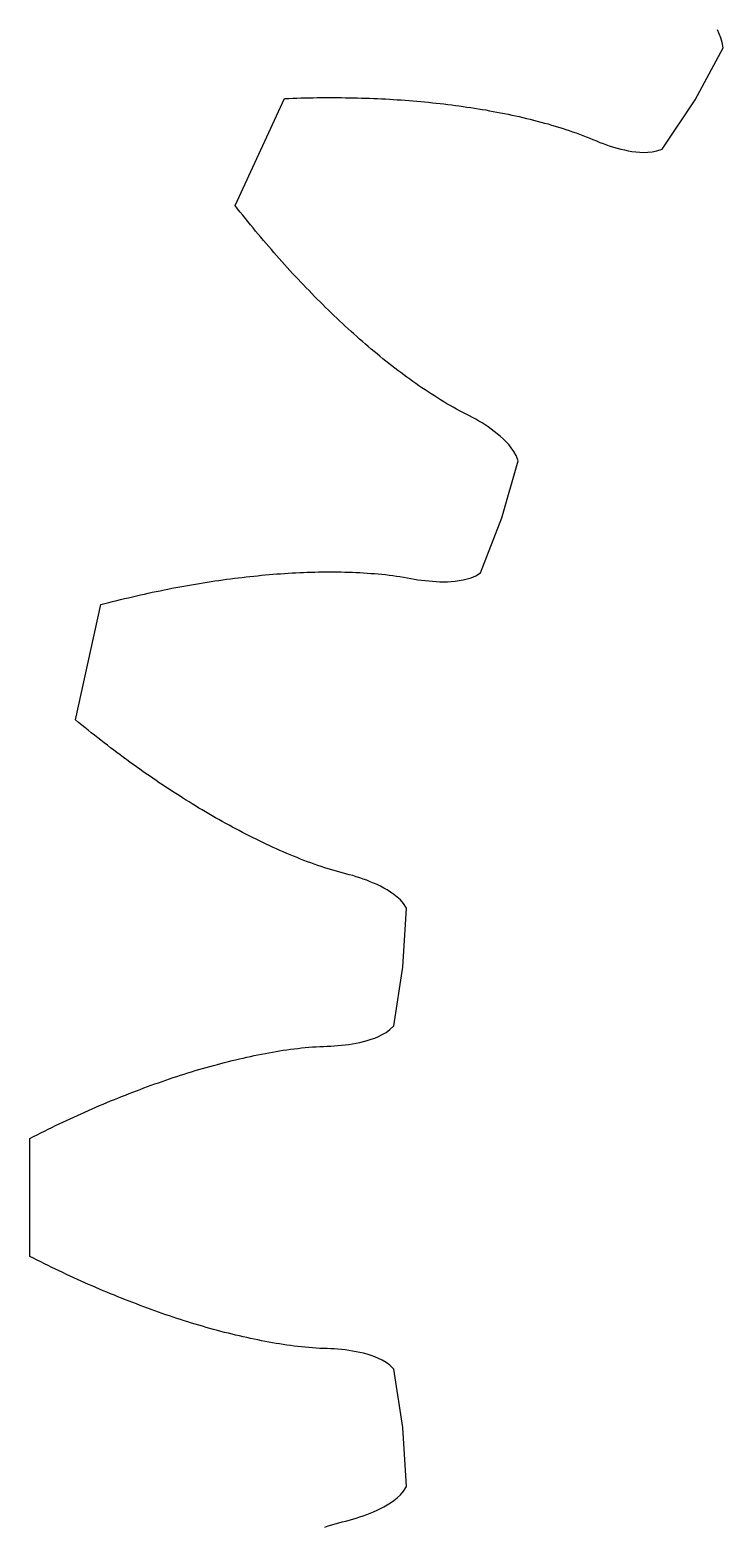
# Model space of a CAD drawing. Header units: millimetres. Extents: x 0 to 584, y -5 to 410.
# Drawn here: x 235.29 to 243.92, y 216.19 to 234.83 of the extents above; entities that cross this region are included whole.
import ezdxf

# ---------------------------------------------------------------- set-up
doc = ezdxf.new("R2010")
doc.units = ezdxf.units.MM
doc.layers.add('Default', color=7, linetype='Continuous')
doc.layers.add('GEAR31', color=7, linetype='Continuous')

# ---------------------------------------------------------------- blocks, each defined once
blk = doc.blocks.new('SE')
at = {"layer": 'GEAR31', "color": 7, "linetype": 'Continuous'}
for p, q in [((243.873, 234.783), (243.849, 234.829)), ((243.894, 234.733), (243.873, 234.783)), ((243.911, 234.675), (243.894, 234.733)), ((243.921, 234.607), (243.911, 234.675)), ((243.571, 233.959), (243.921, 234.607)), ((237.843, 232.643), (238.459, 233.976)), ((238.459, 233.976), (238.51, 233.978)), ((238.51, 233.978), (238.561, 233.98)), ((238.561, 233.98), (238.612, 233.981)), ((238.612, 233.981), (238.663, 233.983)), ((238.663, 233.983), (238.714, 233.984)), ((238.714, 233.984), (238.765, 233.985)), ((238.765, 233.985), (238.816, 233.986)), ((238.816, 233.986), (238.866, 233.987)), ((238.866, 233.987), (238.917, 233.987)), ((238.917, 233.987), (238.967, 233.987)), ((238.967, 233.987), (239.018, 233.988)), ((239.018, 233.988), (239.068, 233.988)), ((239.068, 233.988), (239.118, 233.987)), ((239.118, 233.987), (239.168, 233.987)), ((239.168, 233.987), (239.218, 233.986)), ((239.218, 233.986), (239.269, 233.985)), ((239.269, 233.985), (239.318, 233.984)), ((239.318, 233.984), (239.368, 233.983)), ((239.368, 233.983), (239.418, 233.982)), ((239.418, 233.982), (239.468, 233.98)), ((239.468, 233.98), (239.518, 233.979)), ((239.518, 233.979), (239.567, 233.977)), ((239.567, 233.977), (239.617, 233.975)), ((239.617, 233.975), (239.666, 233.972)), ((239.666, 233.972), (239.715, 233.97)), ((239.715, 233.97), (239.764, 233.967)), ((239.764, 233.967), (239.814, 233.964)), ((239.814, 233.964), (239.863, 233.961)), ((239.863, 233.961), (239.912, 233.958)), ((239.912, 233.958), (239.96, 233.954)), ((239.96, 233.954), (240.009, 233.95)), ((240.009, 233.95), (240.058, 233.947)), ((240.058, 233.947), (240.107, 233.942)), ((240.107, 233.942), (240.155, 233.938)), ((240.155, 233.938), (240.203, 233.934)), ((240.203, 233.934), (240.252, 233.929)), ((240.252, 233.929), (240.3, 233.924)), ((240.3, 233.924), (240.348, 233.919)), ((240.348, 233.919), (240.396, 233.913)), ((240.396, 233.913), (240.444, 233.908)), ((240.444, 233.908), (240.492, 233.902)), ((240.492, 233.902), (240.54, 233.896)), ((240.54, 233.896), (240.587, 233.89)), ((240.587, 233.89), (240.635, 233.884)), ((240.635, 233.884), (240.682, 233.877)), ((243.162, 233.347), (243.571, 233.959)), ((240.682, 233.877), (240.73, 233.87)), ((240.73, 233.87), (240.777, 233.863)), ((240.777, 233.863), (240.824, 233.856)), ((240.824, 233.856), (240.871, 233.848)), ((240.871, 233.848), (240.918, 233.841)), ((240.918, 233.841), (240.965, 233.833)), ((240.965, 233.833), (241.011, 233.824)), ((241.011, 233.824), (241.058, 233.816)), ((241.058, 233.816), (241.104, 233.807)), ((241.104, 233.807), (241.15, 233.798)), ((241.15, 233.798), (241.197, 233.789)), ((241.197, 233.789), (241.243, 233.78)), ((241.243, 233.78), (241.289, 233.77)), ((241.289, 233.77), (241.334, 233.76)), ((241.334, 233.76), (241.38, 233.75)), ((241.38, 233.75), (241.425, 233.74)), ((241.425, 233.74), (241.471, 233.729)), ((241.471, 233.729), (241.516, 233.718)), ((241.516, 233.718), (241.561, 233.707)), ((241.561, 233.707), (241.606, 233.695)), ((241.606, 233.695), (241.651, 233.683)), ((241.651, 233.683), (241.696, 233.671)), ((241.696, 233.671), (241.74, 233.659)), ((241.74, 233.659), (241.784, 233.646)), ((241.784, 233.646), (241.828, 233.633)), ((241.828, 233.633), (241.872, 233.62)), ((241.872, 233.62), (241.916, 233.606)), ((241.916, 233.606), (241.96, 233.592)), ((241.96, 233.592), (242.003, 233.577)), ((242.003, 233.577), (242.046, 233.562)), ((242.046, 233.562), (242.089, 233.547)), ((242.089, 233.547), (242.132, 233.532)), ((242.132, 233.532), (242.174, 233.515)), ((242.174, 233.515), (242.217, 233.499)), ((242.217, 233.499), (242.259, 233.482)), ((242.259, 233.482), (242.3, 233.464)), ((242.3, 233.464), (242.342, 233.447)), ((242.342, 233.447), (242.384, 233.43)), ((242.384, 233.43), (242.427, 233.414)), ((242.427, 233.414), (242.47, 233.399)), ((242.47, 233.399), (242.513, 233.384)), ((242.513, 233.384), (242.557, 233.37)), ((242.557, 233.37), (242.601, 233.358)), ((242.601, 233.358), (242.646, 233.346)), ((242.646, 233.346), (242.692, 233.336)), ((242.692, 233.336), (242.738, 233.326)), ((242.738, 233.326), (242.785, 233.318)), ((243.097, 233.323), (243.162, 233.347)), ((242.785, 233.318), (242.833, 233.312)), ((242.833, 233.312), (242.882, 233.307)), ((242.882, 233.307), (242.933, 233.305)), ((242.933, 233.305), (242.985, 233.307)), ((242.985, 233.307), (243.039, 233.311)), ((243.039, 233.311), (243.097, 233.323)), ((237.874, 232.603), (237.843, 232.643)), ((237.906, 232.563), (237.874, 232.603)), ((237.938, 232.523), (237.906, 232.563)), ((237.97, 232.484), (237.938, 232.523)), ((238.002, 232.444), (237.97, 232.484)), ((238.034, 232.405), (238.002, 232.444)), ((238.066, 232.365), (238.034, 232.405)), ((238.098, 232.326), (238.066, 232.365)), ((238.13, 232.288), (238.098, 232.326)), ((238.163, 232.249), (238.13, 232.288)), ((238.195, 232.21), (238.163, 232.249)), ((238.228, 232.172), (238.195, 232.21)), ((238.261, 232.134), (238.228, 232.172)), ((238.294, 232.096), (238.261, 232.134)), ((238.326, 232.058), (238.294, 232.096)), ((238.359, 232.021), (238.326, 232.058)), ((238.393, 231.983), (238.359, 232.021)), ((238.426, 231.946), (238.393, 231.983)), ((238.459, 231.909), (238.426, 231.946)), ((238.492, 231.872), (238.459, 231.909)), ((238.526, 231.835), (238.492, 231.872)), ((238.559, 231.799), (238.526, 231.835)), ((238.593, 231.762), (238.559, 231.799)), ((238.627, 231.726), (238.593, 231.762)), ((238.661, 231.69), (238.627, 231.726)), ((238.695, 231.655), (238.661, 231.69)), ((238.729, 231.619), (238.695, 231.655)), ((238.763, 231.584), (238.729, 231.619)), ((238.797, 231.548), (238.763, 231.584)), ((238.831, 231.513), (238.797, 231.548)), ((238.866, 231.479), (238.831, 231.513)), ((238.9, 231.444), (238.866, 231.479)), ((238.935, 231.41), (238.9, 231.444)), ((238.969, 231.375), (238.935, 231.41)), ((239.004, 231.341), (238.969, 231.375)), ((239.039, 231.308), (239.004, 231.341)), ((239.074, 231.274), (239.039, 231.308)), ((239.109, 231.241), (239.074, 231.274)), ((239.144, 231.208), (239.109, 231.241)), ((239.18, 231.175), (239.144, 231.208)), ((239.215, 231.142), (239.18, 231.175)), ((239.25, 231.109), (239.215, 231.142)), ((239.286, 231.077), (239.25, 231.109)), ((239.322, 231.045), (239.286, 231.077)), ((239.357, 231.013), (239.322, 231.045)), ((239.393, 230.982), (239.357, 231.013)), ((239.429, 230.95), (239.393, 230.982)), ((239.465, 230.919), (239.429, 230.95)), ((239.501, 230.888), (239.465, 230.919)), ((239.538, 230.857), (239.501, 230.888)), ((239.574, 230.827), (239.538, 230.857)), ((239.61, 230.797), (239.574, 230.827)), ((239.647, 230.767), (239.61, 230.797)), ((239.684, 230.737), (239.647, 230.767)), ((239.72, 230.707), (239.684, 230.737)), ((239.757, 230.678), (239.72, 230.707)), ((239.794, 230.649), (239.757, 230.678)), ((239.831, 230.62), (239.794, 230.649)), ((239.868, 230.592), (239.831, 230.62)), ((239.906, 230.564), (239.868, 230.592)), ((239.943, 230.536), (239.906, 230.564)), ((239.981, 230.508), (239.943, 230.536)), ((240.018, 230.481), (239.981, 230.508)), ((240.056, 230.454), (240.018, 230.481)), ((240.094, 230.427), (240.056, 230.454)), ((240.132, 230.4), (240.094, 230.427)), ((240.17, 230.374), (240.132, 230.4)), ((240.208, 230.348), (240.17, 230.374)), ((240.247, 230.323), (240.208, 230.348)), ((240.285, 230.298), (240.247, 230.323)), ((240.324, 230.273), (240.285, 230.298)), ((240.363, 230.248), (240.324, 230.273)), ((240.402, 230.224), (240.363, 230.248)), ((240.441, 230.2), (240.402, 230.224)), ((240.48, 230.177), (240.441, 230.2)), ((240.52, 230.154), (240.48, 230.177)), ((240.559, 230.132), (240.52, 230.154)), ((240.599, 230.11), (240.559, 230.132)), ((240.639, 230.089), (240.599, 230.11)), ((240.679, 230.068), (240.639, 230.089)), ((240.72, 230.048), (240.679, 230.068)), ((240.76, 230.027), (240.72, 230.048)), ((240.8, 230.005), (240.76, 230.027)), ((240.84, 229.983), (240.8, 230.005)), ((240.879, 229.96), (240.84, 229.983)), ((240.918, 229.937), (240.879, 229.96)), ((240.957, 229.912), (240.918, 229.937)), ((240.995, 229.887), (240.957, 229.912)), ((241.033, 229.86), (240.995, 229.887)), ((241.071, 229.832), (241.033, 229.86)), ((241.108, 229.803), (241.071, 229.832)), ((241.145, 229.773), (241.108, 229.803)), ((241.181, 229.74), (241.145, 229.773)), ((241.216, 229.705), (241.181, 229.74)), ((241.25, 229.668), (241.216, 229.705)), ((241.283, 229.628), (241.25, 229.668)), ((241.314, 229.583), (241.283, 229.628)), ((241.165, 228.758), (241.367, 229.467)), ((241.343, 229.531), (241.314, 229.583)), ((241.367, 229.467), (241.343, 229.531)), ((240.897, 228.072), (241.165, 228.758)), ((237.251, 227.915), (237.3, 227.923)), ((237.3, 227.923), (237.348, 227.932)), ((237.348, 227.932), (237.397, 227.94)), ((237.397, 227.94), (237.446, 227.948)), ((237.446, 227.948), (237.494, 227.955)), ((237.494, 227.955), (237.543, 227.963)), ((237.543, 227.963), (237.591, 227.97)), ((237.591, 227.97), (237.64, 227.977)), ((237.64, 227.977), (237.688, 227.984)), ((237.688, 227.984), (237.737, 227.991)), ((237.737, 227.991), (237.785, 227.997)), ((237.785, 227.997), (237.833, 228.004)), ((237.833, 228.004), (237.882, 228.01)), ((237.882, 228.01), (237.93, 228.015)), ((237.93, 228.015), (237.978, 228.021)), ((237.978, 228.021), (238.026, 228.026)), ((238.026, 228.026), (238.074, 228.031)), ((238.074, 228.031), (238.122, 228.036)), ((238.122, 228.036), (238.17, 228.041)), ((238.17, 228.041), (238.218, 228.045)), ((238.218, 228.045), (238.266, 228.05)), ((238.266, 228.05), (238.314, 228.054)), ((238.314, 228.054), (238.361, 228.057)), ((238.361, 228.057), (238.409, 228.061)), ((238.409, 228.061), (238.457, 228.064)), ((238.457, 228.064), (238.504, 228.067)), ((238.504, 228.067), (238.552, 228.07)), ((238.552, 228.07), (238.599, 228.072)), ((238.599, 228.072), (238.647, 228.075)), ((238.647, 228.075), (238.694, 228.077)), ((238.694, 228.077), (238.741, 228.078)), ((238.741, 228.078), (238.788, 228.08)), ((238.788, 228.08), (238.835, 228.081)), ((238.835, 228.081), (238.883, 228.082)), ((238.883, 228.082), (238.93, 228.083)), ((238.93, 228.083), (238.976, 228.083)), ((238.976, 228.083), (239.023, 228.083)), ((239.023, 228.083), (239.07, 228.083)), ((239.07, 228.083), (239.117, 228.083)), ((239.117, 228.083), (239.163, 228.082)), ((239.163, 228.082), (239.21, 228.081)), ((239.21, 228.081), (239.256, 228.08)), ((239.256, 228.08), (239.303, 228.078)), ((239.303, 228.078), (239.349, 228.076)), ((239.349, 228.076), (239.395, 228.074)), ((239.395, 228.074), (239.441, 228.072)), ((239.441, 228.072), (239.487, 228.069)), ((239.487, 228.069), (239.533, 228.065)), ((239.533, 228.065), (239.579, 228.062)), ((239.579, 228.062), (239.625, 228.058)), ((239.625, 228.058), (239.67, 228.053)), ((239.67, 228.053), (239.716, 228.049)), ((239.716, 228.049), (239.761, 228.043)), ((239.761, 228.043), (239.806, 228.038)), ((239.806, 228.038), (239.851, 228.031)), ((239.851, 228.031), (239.896, 228.025)), ((239.896, 228.025), (239.941, 228.018)), ((239.941, 228.018), (239.986, 228.01)), ((239.986, 228.01), (240.03, 228.001)), ((240.03, 228.001), (240.075, 227.994)), ((240.075, 227.994), (240.12, 227.986)), ((240.12, 227.986), (240.165, 227.98)), ((240.165, 227.98), (240.21, 227.974)), ((240.21, 227.974), (240.255, 227.97)), ((240.255, 227.97), (240.301, 227.966)), ((240.301, 227.966), (240.347, 227.963)), ((240.347, 227.963), (240.394, 227.961)), ((240.394, 227.961), (240.44, 227.96)), ((240.44, 227.96), (240.487, 227.961)), ((240.487, 227.961), (240.535, 227.963)), ((240.535, 227.963), (240.583, 227.968)), ((240.583, 227.968), (240.632, 227.974)), ((240.632, 227.974), (240.682, 227.983)), ((240.682, 227.983), (240.733, 227.995)), ((240.733, 227.995), (240.784, 228.011)), ((240.784, 228.011), (240.839, 228.036)), ((240.839, 228.036), (240.897, 228.072)), ((236.367, 227.727), (236.416, 227.739)), ((236.416, 227.739), (236.465, 227.751)), ((236.465, 227.751), (236.515, 227.762)), ((236.515, 227.762), (236.564, 227.774)), ((236.564, 227.774), (236.613, 227.785)), ((236.613, 227.785), (236.663, 227.796)), ((236.663, 227.796), (236.712, 227.807)), ((236.712, 227.807), (236.761, 227.818)), ((236.761, 227.818), (236.81, 227.829)), ((236.81, 227.829), (236.859, 227.839)), ((236.859, 227.839), (236.908, 227.849)), ((236.908, 227.849), (236.957, 227.859)), ((236.957, 227.859), (237.006, 227.869)), ((237.006, 227.869), (237.055, 227.879)), ((237.055, 227.879), (237.104, 227.888)), ((237.104, 227.888), (237.153, 227.897)), ((237.153, 227.897), (237.202, 227.906)), ((237.202, 227.906), (237.251, 227.915)), ((235.853, 226.242), (236.169, 227.676)), ((236.169, 227.676), (236.218, 227.689)), ((236.218, 227.689), (236.268, 227.702)), ((236.268, 227.702), (236.317, 227.714)), ((236.317, 227.714), (236.367, 227.727)), ((235.893, 226.21), (235.853, 226.242)), ((235.932, 226.177), (235.893, 226.21)), ((235.972, 226.145), (235.932, 226.177)), ((236.012, 226.113), (235.972, 226.145)), ((236.051, 226.081), (236.012, 226.113)), ((236.091, 226.05), (236.051, 226.081)), ((236.131, 226.018), (236.091, 226.05)), ((236.171, 225.987), (236.131, 226.018)), ((236.211, 225.956), (236.171, 225.987)), ((236.251, 225.926), (236.211, 225.956)), ((236.291, 225.895), (236.251, 225.926)), ((236.331, 225.865), (236.291, 225.895)), ((236.371, 225.834), (236.331, 225.865)), ((236.411, 225.804), (236.371, 225.834)), ((236.452, 225.774), (236.411, 225.804)), ((236.492, 225.745), (236.452, 225.774)), ((236.532, 225.715), (236.492, 225.745)), ((236.573, 225.686), (236.532, 225.715)), ((236.613, 225.657), (236.573, 225.686)), ((236.654, 225.628), (236.613, 225.657)), ((236.694, 225.6), (236.654, 225.628)), ((236.735, 225.571), (236.694, 225.6)), ((236.776, 225.543), (236.735, 225.571)), ((236.816, 225.515), (236.776, 225.543)), ((236.857, 225.487), (236.816, 225.515)), ((236.898, 225.459), (236.857, 225.487)), ((236.939, 225.432), (236.898, 225.459)), ((236.98, 225.405), (236.939, 225.432)), ((237.021, 225.378), (236.98, 225.405)), ((237.062, 225.351), (237.021, 225.378)), ((237.103, 225.324), (237.062, 225.351)), ((237.144, 225.298), (237.103, 225.324)), ((237.185, 225.272), (237.144, 225.298)), ((237.226, 225.246), (237.185, 225.272)), ((237.268, 225.22), (237.226, 225.246)), ((237.309, 225.195), (237.268, 225.22)), ((237.35, 225.17), (237.309, 225.195)), ((237.392, 225.144), (237.35, 225.17)), ((237.433, 225.12), (237.392, 225.144)), ((237.475, 225.095), (237.433, 225.12)), ((237.516, 225.071), (237.475, 225.095)), ((237.558, 225.047), (237.516, 225.071)), ((237.6, 225.023), (237.558, 225.047)), ((237.641, 224.999), (237.6, 225.023)), ((237.683, 224.976), (237.641, 224.999)), ((237.725, 224.952), (237.683, 224.976)), ((237.767, 224.929), (237.725, 224.952)), ((237.809, 224.907), (237.767, 224.929)), ((237.851, 224.884), (237.809, 224.907)), ((237.893, 224.862), (237.851, 224.884)), ((237.935, 224.84), (237.893, 224.862)), ((237.977, 224.818), (237.935, 224.84)), ((238.019, 224.797), (237.977, 224.818)), ((238.061, 224.776), (238.019, 224.797)), ((238.103, 224.755), (238.061, 224.776)), ((238.146, 224.734), (238.103, 224.755)), ((238.188, 224.714), (238.146, 224.734)), ((238.23, 224.694), (238.188, 224.714)), ((238.273, 224.674), (238.23, 224.694)), ((238.315, 224.654), (238.273, 224.674)), ((238.358, 224.635), (238.315, 224.654)), ((238.4, 224.616), (238.358, 224.635)), ((238.443, 224.598), (238.4, 224.616)), ((238.486, 224.579), (238.443, 224.598)), ((238.529, 224.561), (238.486, 224.579)), ((238.571, 224.544), (238.529, 224.561)), ((238.614, 224.526), (238.571, 224.544)), ((238.657, 224.509), (238.614, 224.526)), ((238.7, 224.492), (238.657, 224.509)), ((238.743, 224.476), (238.7, 224.492)), ((238.786, 224.46), (238.743, 224.476)), ((238.829, 224.445), (238.786, 224.46)), ((238.873, 224.43), (238.829, 224.445)), ((238.916, 224.415), (238.873, 224.43)), ((238.959, 224.4), (238.916, 224.415)), ((239.003, 224.387), (238.959, 224.4)), ((239.046, 224.373), (239.003, 224.387)), ((239.09, 224.36), (239.046, 224.373)), ((239.133, 224.348), (239.09, 224.36)), ((239.177, 224.337), (239.133, 224.348)), ((239.221, 224.325), (239.177, 224.337)), ((239.265, 224.314), (239.221, 224.325)), ((239.309, 224.302), (239.265, 224.314)), ((239.352, 224.288), (239.309, 224.302)), ((239.395, 224.274), (239.352, 224.288)), ((239.439, 224.26), (239.395, 224.274)), ((239.482, 224.244), (239.439, 224.26)), ((239.525, 224.227), (239.482, 224.244)), ((239.568, 224.209), (239.525, 224.227)), ((239.611, 224.19), (239.568, 224.209)), ((239.653, 224.17), (239.611, 224.19)), ((239.695, 224.148), (239.653, 224.17)), ((239.737, 224.124), (239.695, 224.148)), ((239.779, 224.098), (239.737, 224.124)), ((239.82, 224.069), (239.779, 224.098)), ((239.861, 224.036), (239.82, 224.069)), ((239.901, 224), (239.861, 224.036)), ((239.941, 223.955), (239.901, 224)), ((239.933, 223.162), (239.978, 223.897)), ((239.978, 223.897), (239.941, 223.955)), ((239.819, 222.434), (239.933, 223.162)), ((239.675, 222.324), (239.722, 222.351)), ((239.722, 222.351), (239.77, 222.386)), ((239.77, 222.386), (239.819, 222.434)), ((238.534, 222.141), (238.579, 222.147)), ((238.579, 222.147), (238.625, 222.152)), ((238.625, 222.152), (238.67, 222.157)), ((238.67, 222.157), (238.716, 222.162)), ((238.716, 222.162), (238.761, 222.166)), ((238.761, 222.166), (238.807, 222.17)), ((238.807, 222.17), (238.852, 222.173)), ((238.852, 222.173), (238.897, 222.176)), ((238.897, 222.176), (238.942, 222.177)), ((238.942, 222.177), (238.988, 222.179)), ((238.988, 222.179), (239.033, 222.181)), ((239.033, 222.181), (239.078, 222.183)), ((239.078, 222.183), (239.123, 222.187)), ((239.123, 222.187), (239.169, 222.191)), ((239.169, 222.191), (239.214, 222.196)), ((239.214, 222.196), (239.26, 222.202)), ((239.26, 222.202), (239.306, 222.209)), ((239.306, 222.209), (239.351, 222.218)), ((239.351, 222.218), (239.397, 222.227)), ((239.397, 222.227), (239.443, 222.237)), ((239.443, 222.237), (239.489, 222.25)), ((239.489, 222.25), (239.535, 222.265)), ((239.535, 222.265), (239.581, 222.281)), ((239.581, 222.281), (239.628, 222.301)), ((239.628, 222.301), (239.675, 222.324)), ((237.621, 221.953), (237.666, 221.965)), ((237.666, 221.965), (237.712, 221.977)), ((237.712, 221.977), (237.758, 221.988)), ((237.758, 221.988), (237.804, 222)), ((237.804, 222), (237.849, 222.011)), ((237.849, 222.011), (237.895, 222.022)), ((237.895, 222.022), (237.941, 222.032)), ((237.941, 222.032), (237.987, 222.042)), ((237.987, 222.042), (238.032, 222.052)), ((238.032, 222.052), (238.078, 222.062)), ((238.078, 222.062), (238.124, 222.071)), ((238.124, 222.071), (238.169, 222.08)), ((238.169, 222.08), (238.215, 222.089)), ((238.215, 222.089), (238.261, 222.097)), ((238.261, 222.097), (238.306, 222.106)), ((238.306, 222.106), (238.352, 222.113)), ((238.352, 222.113), (238.397, 222.121)), ((238.397, 222.121), (238.443, 222.128)), ((238.443, 222.128), (238.488, 222.134)), ((238.488, 222.134), (238.534, 222.141)), ((236.979, 221.757), (237.025, 221.772)), ((237.025, 221.772), (237.071, 221.788)), ((237.071, 221.788), (237.117, 221.803)), ((237.117, 221.803), (237.162, 221.818)), ((237.162, 221.818), (237.208, 221.832)), ((237.208, 221.832), (237.254, 221.847)), ((237.254, 221.847), (237.3, 221.861)), ((237.3, 221.861), (237.346, 221.875)), ((237.346, 221.875), (237.392, 221.888)), ((237.392, 221.888), (237.437, 221.902)), ((237.437, 221.902), (237.483, 221.915)), ((237.483, 221.915), (237.529, 221.928)), ((237.529, 221.928), (237.575, 221.94)), ((237.575, 221.94), (237.621, 221.953)), ((236.475, 221.571), (236.521, 221.589)), ((236.521, 221.589), (236.567, 221.607)), ((236.567, 221.607), (236.612, 221.624)), ((236.612, 221.624), (236.658, 221.641)), ((236.658, 221.641), (236.704, 221.659)), ((236.704, 221.659), (236.75, 221.676)), ((236.75, 221.676), (236.796, 221.692)), ((236.796, 221.692), (236.842, 221.709)), ((236.842, 221.709), (236.887, 221.725)), ((236.887, 221.725), (236.933, 221.741)), ((236.933, 221.741), (236.979, 221.757)), ((236.017, 221.379), (236.063, 221.399)), ((236.063, 221.399), (236.109, 221.419)), ((236.109, 221.419), (236.154, 221.439)), ((236.154, 221.439), (236.2, 221.458)), ((236.2, 221.458), (236.246, 221.478)), ((236.246, 221.478), (236.292, 221.497)), ((236.292, 221.497), (236.338, 221.516)), ((236.338, 221.516), (236.383, 221.534)), ((236.383, 221.534), (236.429, 221.553)), ((236.429, 221.553), (236.475, 221.571)), ((235.606, 221.19), (235.651, 221.212)), ((235.651, 221.212), (235.697, 221.233)), ((235.697, 221.233), (235.743, 221.255)), ((235.743, 221.255), (235.789, 221.276)), ((235.789, 221.276), (235.834, 221.297)), ((235.834, 221.297), (235.88, 221.318)), ((235.88, 221.318), (235.926, 221.339)), ((235.926, 221.339), (235.971, 221.359)), ((235.971, 221.359), (236.017, 221.379)), ((235.286, 221.031), (235.332, 221.054)), ((235.286, 219.563), (235.286, 221.031)), ((235.332, 221.054), (235.378, 221.077)), ((235.378, 221.077), (235.423, 221.1)), ((235.423, 221.1), (235.469, 221.123)), ((235.469, 221.123), (235.514, 221.145)), ((235.514, 221.145), (235.56, 221.168)), ((235.56, 221.168), (235.606, 221.19)), ((235.332, 219.539), (235.286, 219.563)), ((235.378, 219.516), (235.332, 219.539)), ((235.423, 219.493), (235.378, 219.516)), ((235.469, 219.471), (235.423, 219.493)), ((235.514, 219.448), (235.469, 219.471)), ((235.56, 219.426), (235.514, 219.448)), ((235.606, 219.404), (235.56, 219.426)), ((235.651, 219.382), (235.606, 219.404)), ((235.697, 219.36), (235.651, 219.382)), ((235.743, 219.339), (235.697, 219.36)), ((235.789, 219.318), (235.743, 219.339)), ((235.834, 219.297), (235.789, 219.318)), ((235.88, 219.276), (235.834, 219.297)), ((235.926, 219.255), (235.88, 219.276)), ((235.971, 219.235), (235.926, 219.255)), ((236.017, 219.214), (235.971, 219.235)), ((236.063, 219.194), (236.017, 219.214)), ((236.109, 219.174), (236.063, 219.194)), ((236.154, 219.155), (236.109, 219.174)), ((236.2, 219.135), (236.154, 219.155)), ((236.246, 219.116), (236.2, 219.135)), ((236.292, 219.097), (236.246, 219.116)), ((236.338, 219.078), (236.292, 219.097)), ((236.383, 219.06), (236.338, 219.078)), ((236.429, 219.041), (236.383, 219.06)), ((236.475, 219.023), (236.429, 219.041)), ((236.521, 219.005), (236.475, 219.023)), ((236.567, 218.987), (236.521, 219.005)), ((236.612, 218.97), (236.567, 218.987)), ((236.658, 218.952), (236.612, 218.97)), ((236.704, 218.935), (236.658, 218.952)), ((236.75, 218.918), (236.704, 218.935)), ((236.796, 218.902), (236.75, 218.918)), ((236.842, 218.885), (236.796, 218.902)), ((236.887, 218.869), (236.842, 218.885)), ((236.933, 218.853), (236.887, 218.869)), ((236.979, 218.837), (236.933, 218.853)), ((237.025, 218.821), (236.979, 218.837)), ((237.071, 218.806), (237.025, 218.821)), ((237.117, 218.791), (237.071, 218.806)), ((237.162, 218.776), (237.117, 218.791)), ((237.208, 218.762), (237.162, 218.776)), ((237.254, 218.747), (237.208, 218.762)), ((237.3, 218.733), (237.254, 218.747)), ((237.346, 218.719), (237.3, 218.733)), ((237.392, 218.705), (237.346, 218.719)), ((237.437, 218.692), (237.392, 218.705)), ((237.483, 218.679), (237.437, 218.692)), ((237.529, 218.666), (237.483, 218.679)), ((237.575, 218.653), (237.529, 218.666)), ((237.621, 218.641), (237.575, 218.653)), ((237.666, 218.629), (237.621, 218.641)), ((237.712, 218.617), (237.666, 218.629)), ((237.758, 218.605), (237.712, 218.617)), ((237.804, 218.594), (237.758, 218.605)), ((237.849, 218.583), (237.804, 218.594)), ((237.895, 218.572), (237.849, 218.583)), ((237.941, 218.562), (237.895, 218.572)), ((237.987, 218.551), (237.941, 218.562)), ((238.032, 218.541), (237.987, 218.551)), ((238.078, 218.532), (238.032, 218.541)), ((238.124, 218.522), (238.078, 218.532)), ((238.169, 218.513), (238.124, 218.522)), ((238.215, 218.505), (238.169, 218.513)), ((238.261, 218.496), (238.215, 218.505)), ((238.306, 218.488), (238.261, 218.496)), ((238.352, 218.48), (238.306, 218.488)), ((238.397, 218.473), (238.352, 218.48)), ((238.443, 218.466), (238.397, 218.473)), ((238.488, 218.459), (238.443, 218.466)), ((238.534, 218.453), (238.488, 218.459)), ((238.579, 218.447), (238.534, 218.453)), ((238.625, 218.442), (238.579, 218.447)), ((238.67, 218.436), (238.625, 218.442)), ((238.716, 218.432), (238.67, 218.436)), ((238.761, 218.428), (238.716, 218.432)), ((238.807, 218.424), (238.761, 218.428)), ((238.852, 218.421), (238.807, 218.424)), ((238.897, 218.418), (238.852, 218.421)), ((238.942, 218.416), (238.897, 218.418)), ((238.988, 218.415), (238.942, 218.416)), ((239.033, 218.413), (238.988, 218.415)), ((239.078, 218.41), (239.033, 218.413)), ((239.123, 218.407), (239.078, 218.41)), ((239.169, 218.403), (239.123, 218.407)), ((239.214, 218.398), (239.169, 218.403)), ((239.26, 218.392), (239.214, 218.398)), ((239.306, 218.384), (239.26, 218.392)), ((239.351, 218.376), (239.306, 218.384)), ((239.397, 218.367), (239.351, 218.376)), ((239.443, 218.356), (239.397, 218.367)), ((239.489, 218.344), (239.443, 218.356)), ((239.535, 218.329), (239.489, 218.344)), ((239.581, 218.313), (239.535, 218.329)), ((239.628, 218.293), (239.581, 218.313)), ((239.675, 218.27), (239.628, 218.293)), ((239.722, 218.243), (239.675, 218.27)), ((239.77, 218.208), (239.722, 218.243)), ((239.819, 218.159), (239.77, 218.208)), ((239.933, 217.432), (239.819, 218.159)), ((239.978, 216.697), (239.933, 217.432)), ((239.82, 216.525), (239.861, 216.557)), ((239.861, 216.557), (239.901, 216.594)), ((239.901, 216.594), (239.941, 216.639)), ((239.941, 216.639), (239.978, 216.697)), ((239.482, 216.349), (239.525, 216.366)), ((239.525, 216.366), (239.568, 216.384)), ((239.568, 216.384), (239.611, 216.403)), ((239.611, 216.403), (239.653, 216.423)), ((239.653, 216.423), (239.695, 216.445)), ((239.695, 216.445), (239.737, 216.47)), ((239.737, 216.47), (239.779, 216.496)), ((239.779, 216.496), (239.82, 216.525)), ((238.959, 216.193), (239.003, 216.207)), ((239.003, 216.207), (239.046, 216.22)), ((239.046, 216.22), (239.09, 216.233)), ((239.09, 216.233), (239.133, 216.246)), ((239.133, 216.246), (239.177, 216.257)), ((239.177, 216.257), (239.221, 216.268)), ((239.221, 216.268), (239.265, 216.28)), ((239.265, 216.28), (239.309, 216.292)), ((239.309, 216.292), (239.352, 216.305)), ((239.352, 216.305), (239.395, 216.319)), ((239.395, 216.319), (239.439, 216.334)), ((239.439, 216.334), (239.482, 216.349))]:
    blk.add_line(p, q, dxfattribs=at)

msp = doc.modelspace()

# ---------------------------------------------------------------- block references
at = {"layer": 'Default'}
msp.add_blockref('SE', (0, 0), dxfattribs=at)

doc.saveas('drawing.dxf')
